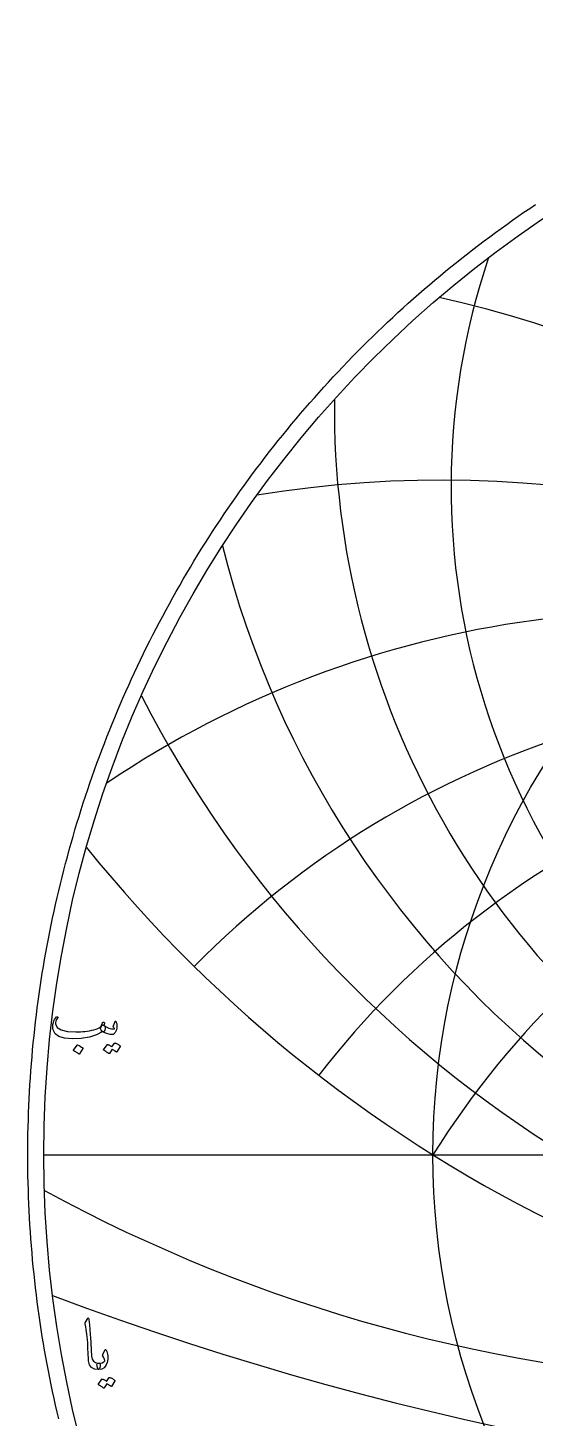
# Model space of a CAD drawing. Header units: millimetres. Extents: x -62 to 62, y -62 to 63.
# Drawn here: x -61.6 to -34.3, y -14.2 to 60.8 of the extents above; entities that cross this region are included whole.
import ezdxf

# ---------------------------------------------------------------- set-up
doc = ezdxf.new("R2010")
doc.units = ezdxf.units.MM
for name, color, linetype in [('CUT_OUTER', 1, 'Continuous'), ('ENGRAVE', 7, 'Continuous'), ('ENGRAVE_FINE', 8, 'Continuous'), ('TEXT', 5, 'Continuous')]:
    doc.layers.add(name, color=color, linetype=linetype)

msp = doc.modelspace()

# ---------------------------------------------------------------- linework, layer by layer
at = {"layer": 'CUT_OUTER'}
msp.add_lwpolyline([(-59.9453, -14.2361), (-60.0315, -13.868), (-60.1154, -13.4994), (-60.1971, -13.1303), (-60.2766, -12.7606), (-60.3537, -12.3906), (-60.4286, -12.02), (-60.5012, -11.649), (-60.5716, -11.2775), (-60.6396, -10.9057), (-60.7054, -10.5334), (-60.7689, -10.1607), (-60.8301, -9.7876), (-60.889, -9.4142), (-60.9456, -9.0404), (-61, -8.6663), (-61.052, -8.2919), (-61.1017, -7.9171), (-61.1491, -7.542), (-61.1943, -7.1667), (-61.2371, -6.7911), (-61.2776, -6.4152), (-61.3158, -6.0391), (-61.3517, -5.6627), (-61.3853, -5.2862), (-61.4166, -4.9094), (-61.4456, -4.5325), (-61.4722, -4.1554), (-61.4966, -3.7781), (-61.5186, -3.4007), (-61.5383, -3.0232), (-61.5557, -2.6455), (-61.5708, -2.2678), (-61.5835, -1.89), (-61.5939, -1.512), (-61.6021, -1.1341), (-61.6079, -0.7561), (-61.6113, -0.378), (-61.6125, 0), (-61.6113, 0.378), (-61.6079, 0.7561), (-61.6021, 1.1341), (-61.5939, 1.512), (-61.5835, 1.89), (-61.5708, 2.2678), (-61.5557, 2.6455), (-61.5383, 3.0232), (-61.5186, 3.4007), (-61.4966, 3.7781), (-61.4722, 4.1554), (-61.4456, 4.5325), (-61.4166, 4.9094), (-61.3853, 5.2862), (-61.3517, 5.6627), (-61.3158, 6.0391), (-61.2776, 6.4152), (-61.2371, 6.7911), (-61.1943, 7.1667), (-61.1491, 7.542), (-61.1017, 7.9171), (-61.052, 8.2919), (-61, 8.6663), (-60.9456, 9.0404), (-60.889, 9.4142), (-60.8301, 9.7876), (-60.7689, 10.1607), (-60.7054, 10.5334), (-60.6396, 10.9057), (-60.5716, 11.2775), (-60.5012, 11.649), (-60.4286, 12.02), (-60.3537, 12.3906), (-60.2766, 12.7606), (-60.1971, 13.1303), (-60.1154, 13.4994), (-60.0315, 13.868), (-59.9453, 14.2361), (-59.8568, 14.6036), (-59.7661, 14.9706), (-59.6731, 15.3371), (-59.5778, 15.7029), (-59.4804, 16.0682), (-59.3807, 16.4328), (-59.2787, 16.7969), (-59.1745, 17.1603), (-59.0681, 17.5231), (-58.9595, 17.8852), (-58.8486, 18.2466), (-58.7356, 18.6073), (-58.6203, 18.9674), (-58.5028, 19.3267), (-58.3831, 19.6853), (-58.2612, 20.0432), (-58.1372, 20.4003), (-58.0109, 20.7566), (-57.8824, 21.1122), (-57.7518, 21.4669), (-57.619, 21.8209), (-57.484, 22.174), (-57.3469, 22.5263), (-57.2076, 22.8778), (-57.0661, 23.2284), (-56.9225, 23.5781), (-56.7768, 23.9269), (-56.6289, 24.2748), (-56.4789, 24.6218), (-56.3267, 24.9679), (-56.1725, 25.3131), (-56.0161, 25.6573), (-55.8576, 26.0005), (-55.697, 26.3427), (-55.5344, 26.684), (-55.3696, 27.0242), (-55.2027, 27.3635), (-55.0338, 27.7017), (-54.8628, 28.0388), (-54.6897, 28.3749), (-54.5146, 28.71), (-54.3374, 29.0439), (-54.1581, 29.3768), (-53.9769, 29.7085), (-53.7936, 30.0392), (-53.6082, 30.3687), (-53.4209, 30.6971), (-53.2315, 31.0243), (-53.0402, 31.3503), (-52.8468, 31.6752), (-52.6515, 31.9988), (-52.4541, 32.3213), (-52.2548, 32.6425), (-52.0535, 32.9625), (-51.8503, 33.2813), (-51.6451, 33.5988), (-51.438, 33.9151), (-51.2289, 34.2301), (-51.0179, 34.5438), (-50.805, 34.8562), (-50.5902, 35.1672), (-50.3734, 35.477), (-50.1548, 35.7854), (-49.9343, 36.0925), (-49.7119, 36.3982), (-49.4876, 36.7025), (-49.2615, 37.0055), (-49.0335, 37.307), (-48.8037, 37.6072), (-48.572, 37.906), (-48.3385, 38.2033), (-48.1032, 38.4992), (-47.866, 38.7936), (-47.6271, 39.0866), (-47.3864, 39.3781), (-47.1439, 39.6681), (-46.8996, 39.9566), (-46.6535, 40.2436), (-46.4057, 40.5291), (-46.1562, 40.8131), (-45.9049, 41.0955), (-45.6519, 41.3764), (-45.3971, 41.6558), (-45.1407, 41.9335), (-44.8825, 42.2097), (-44.6227, 42.4843), (-44.3612, 42.7573), (-44.098, 43.0287), (-43.8331, 43.2985), (-43.5666, 43.5666), (-43.2985, 43.8331), (-43.0287, 44.098), (-42.7573, 44.3612), (-42.4843, 44.6227), (-42.2097, 44.8825), (-41.9335, 45.1407), (-41.6558, 45.3971), (-41.3764, 45.6519), (-41.0955, 45.9049), (-40.8131, 46.1562), (-40.5291, 46.4057), (-40.2436, 46.6535), (-39.9566, 46.8996), (-39.6681, 47.1439), (-39.3781, 47.3864), (-39.0866, 47.6271), (-38.7936, 47.866), (-38.4992, 48.1032), (-38.2033, 48.3385), (-37.906, 48.572), (-37.6072, 48.8037), (-37.307, 49.0335), (-37.0055, 49.2615), (-36.7025, 49.4876), (-36.3982, 49.7119), (-36.0925, 49.9343), (-35.7854, 50.1548), (-35.477, 50.3734), (-35.1672, 50.5902), (-34.8562, 50.805), (-34.5438, 51.0179), (-34.2301, 51.2289)], dxfattribs=at)
at = {"layer": 'ENGRAVE'}
msp.add_lwpolyline([(-60.75, 0), (60.75, 0)], dxfattribs=at)
for radius in [60.75, 39.7663]:
    msp.add_circle((0, 0), radius, dxfattribs=at)
for centre, radius, start, end in [((0, 36.0044), 38.7851, 161.418489, 18.581511), ((0, 40.1982), 45.0809, 179.330047, 0.669953), ((0, 45.7066), 52.7185, 194.145933, 345.854067), ((0, 53.1545), 62.3353, 207.116681, 332.883319), ((0, -24.8487), 46.8916, 32, 148), ((0, -24.8487), 46.8916, 32, 148), ((0, 63.6394), 75.0422, 218.84522, 321.15478), ((-19.6883, 73.4777), 85.8368, 241.444032, 267.827192)]:
    msp.add_arc(centre, radius, start, end, dxfattribs=at)
at = {"layer": 'ENGRAVE_FINE'}
for centre, radius, start, end in [((-55.8832, -24.8487), 72.9503, 11.916411, 76.960311), ((-55.8832, -24.8487), 72.9503, 11.916411, 76.960311), ((-39.3467, -24.8487), 61.2126, 15.23187, 99.317844), ((-39.3467, -24.8487), 61.2126, 15.23187, 99.317844), ((-27.0729, -24.8487), 54.1457, 18.800401, 123.997775), ((-27.0729, -24.8487), 54.1457, 18.800401, 123.997775), ((-17.0671, -24.8487), 49.901, 22.705937, 135.460343), ((-17.0671, -24.8487), 49.901, 22.705937, 135.460343), ((-8.2682, -24.8487), 47.6149, 27.057329, 142.266342), ((-8.2682, -24.8487), 47.6149, 27.057329, 142.266342), ((0, 152.6636), 171.207, 249.38669, 290.61331)]:
    msp.add_arc(centre, radius, start, end, dxfattribs=at)
at = {"layer": 'TEXT'}
for points in [[(-57.5039, 6.9798), (-57.5002, 6.9779), (-57.4967, 6.976), (-57.4935, 6.9741), (-57.4905, 6.9722), (-57.4875, 6.97), (-57.4843, 6.9674), (-57.4808, 6.9642), (-57.4771, 6.9607), (-57.4462, 6.9242), (-57.434, 6.8725), (-57.4404, 6.8054), (-57.4656, 6.7231), (-57.4888, 6.673), (-57.5125, 6.6416), (-57.5367, 6.6289), (-57.5614, 6.6349), (-57.5738, 6.6409), (-57.5844, 6.6435), (-57.593, 6.6428), (-57.5997, 6.6387), (-57.914, 6.4668), (-58.2895, 6.3456), (-58.7264, 6.2752), (-59.2246, 6.2555), (-59.6275, 6.29), (-59.9316, 6.382), (-60.1371, 6.5314), (-60.244, 6.7384), (-60.2605, 6.8361), (-60.2641, 6.9338), (-60.2547, 7.0316), (-60.2325, 7.1293), (-60.2021, 7.2157), (-60.1645, 7.295), (-60.1197, 7.3671), (-60.0677, 7.432), (-60.0579, 7.4402), (-60.0476, 7.4454), (-60.0368, 7.4478), (-60.0255, 7.4474), (-60.015, 7.4428), (-60.0064, 7.4368), (-59.9997, 7.4294), (-59.9949, 7.4205), (-59.9927, 7.4119), (-59.9939, 7.4014), (-59.9985, 7.3889), (-60.0064, 7.3745), (-60.0619, 7.2931), (-60.0983, 7.2136), (-60.1156, 7.136), (-60.1137, 7.0603), (-60.0227, 6.8706), (-59.8109, 6.7346), (-59.4785, 6.6522), (-59.0253, 6.6234), (-58.9009, 6.6253), (-58.7767, 6.6311), (-58.6527, 6.6407), (-58.529, 6.6541), (-58.4063, 6.6713), (-58.2852, 6.6924), (-58.1658, 6.7173), (-58.0481, 6.746), (-57.9338, 6.7786), (-57.8402, 6.8112), (-57.7671, 6.8438), (-57.7147, 6.8763), (-57.6944, 6.8936), (-57.6759, 6.9147), (-57.659, 6.9396), (-57.6438, 6.9683), (-57.6295, 7.0004), (-57.6155, 7.0354), (-57.6017, 7.0732), (-57.5882, 7.1139), (-57.5829, 7.1264), (-57.5748, 7.1369), (-57.5638, 7.1456), (-57.5499, 7.1523), (-57.535, 7.1559), (-57.5212, 7.1551), (-57.5082, 7.1501), (-57.4962, 7.1408), (-57.4867, 7.1278), (-57.4809, 7.112), (-57.479, 7.0933), (-57.4809, 7.0718)], [(-57.6189, 6.6732), (-57.6605, 6.7128), (-57.6821, 6.7623), (-57.6835, 6.822), (-57.6649, 6.8917), (-57.6244, 6.9542), (-57.5873, 6.9923), (-57.5535, 7.0059), (-57.5231, 6.9951), (-57.3794, 6.9001), (-57.2356, 6.8332), (-57.0919, 6.7947), (-56.9482, 6.7844), (-56.9432, 6.7853), (-56.9396, 6.7882), (-56.9374, 6.793), (-56.9367, 6.7997), (-56.9403, 6.8124), (-56.9511, 6.8313), (-56.9691, 6.8565), (-56.9942, 6.8878), (-56.999, 6.8974), (-57.0019, 6.907), (-57.0028, 6.9166), (-57.0019, 6.9262), (-56.9099, 7.1906), (-56.9056, 7.2006), (-56.9003, 7.2078), (-56.8941, 7.2121), (-56.8869, 7.2136), (-56.8797, 7.2124), (-56.8735, 7.2088), (-56.8682, 7.2028), (-56.8639, 7.1944), (-56.8352, 7.1084), (-56.8179, 7.0229), (-56.8122, 6.9379), (-56.8179, 6.8534), (-56.8366, 6.7482), (-56.862, 6.6627), (-56.8941, 6.5968), (-56.9329, 6.5506), (-56.9624, 6.5252), (-56.9894, 6.5065), (-57.0141, 6.4946), (-57.0364, 6.4893), (-57.1648, 6.4864), (-57.3046, 6.5161), (-57.456, 6.5784), (-57.6189, 6.6732)], [(-56.9367, 6.0218), (-56.9319, 6.0265), (-56.9252, 6.0294), (-56.9166, 6.0304), (-56.9061, 6.0294), (-56.8683, 6.0153), (-56.8318, 5.9997), (-56.7965, 5.9827), (-56.7624, 5.9643), (-56.7292, 5.9441), (-56.6967, 5.9221), (-56.665, 5.8982), (-56.634, 5.8723), (-56.628, 5.8644), (-56.6254, 5.856), (-56.6261, 5.8471), (-56.6302, 5.8378), (-56.8141, 5.5466), (-56.8191, 5.5427), (-56.8266, 5.5427), (-56.8364, 5.5466), (-56.8486, 5.5542), (-56.857, 5.5613), (-56.8706, 5.571), (-56.8895, 5.5833), (-56.9137, 5.5983), (-56.9434, 5.6161), (-56.9789, 5.6371), (-57.0201, 5.6612), (-57.067, 5.6883), (-57.2127, 5.4622), (-57.2194, 5.4553), (-57.228, 5.4536), (-57.2385, 5.4572), (-57.251, 5.4661), (-57.2618, 5.4737), (-57.2788, 5.4852), (-57.302, 5.5006), (-57.3315, 5.5197), (-57.3676, 5.5427), (-57.411, 5.5695), (-57.4615, 5.6002), (-57.5192, 5.6347), (-57.5252, 5.6404), (-57.5279, 5.6462), (-57.5271, 5.6519), (-57.5231, 5.6577), (-57.3353, 5.9374), (-57.3305, 5.9422), (-57.3238, 5.9451), (-57.3152, 5.9461), (-57.3046, 5.9451), (-57.2725, 5.9347), (-57.2414, 5.9226), (-57.2112, 5.9088), (-57.182, 5.8934), (-57.1537, 5.8765), (-57.1264, 5.8584), (-57.1001, 5.8391), (-57.0747, 5.8186)], [(-58.9563, 5.9144), (-58.9515, 5.9192), (-58.9448, 5.9221), (-58.9362, 5.9231), (-58.9257, 5.9221), (-58.8512, 5.8919), (-58.781, 5.855), (-58.7151, 5.8115), (-58.6536, 5.7612), (-58.6476, 5.7535), (-58.645, 5.7458), (-58.6457, 5.7382), (-58.6498, 5.7305), (-58.8299, 5.4392), (-58.8366, 5.4323), (-58.8452, 5.4306), (-58.8557, 5.4342), (-58.8682, 5.4431), (-58.879, 5.4507), (-58.896, 5.4622), (-58.9192, 5.4776), (-58.9487, 5.4967), (-58.9848, 5.5197), (-59.0282, 5.5466), (-59.0787, 5.5772), (-59.1364, 5.6117), (-59.1441, 5.6174), (-59.1479, 5.6232), (-59.1479, 5.6289), (-59.1441, 5.6347)], [(-58.3789, -8.8127), (-58.3715, -8.8012), (-58.3645, -8.7935), (-58.3581, -8.7897), (-58.3521, -8.7897), (-58.343, -8.7947), (-58.3348, -8.8098), (-58.3276, -8.835), (-58.3214, -8.8702), (-58.2898, -9.1564), (-58.2639, -9.4211), (-58.2438, -9.6642), (-58.2294, -9.8857), (-58.2202, -10.0752), (-58.2117, -10.245), (-58.2039, -10.3952), (-58.1969, -10.5257), (-58.1908, -10.6366), (-58.1858, -10.7279), (-58.1821, -10.7995), (-58.1796, -10.8515), (-58.1456, -11.0071), (-58.0704, -11.1216), (-57.954, -11.1949), (-57.7964, -11.227), (-57.7526, -11.2385), (-57.7245, -11.2653), (-57.7123, -11.3075), (-57.7159, -11.365), (-57.7339, -11.4555), (-57.7533, -11.5202), (-57.7741, -11.559), (-57.7964, -11.5719), (-58.0182, -11.5427), (-58.1815, -11.455), (-58.2864, -11.3089), (-58.3329, -11.1044), (-58.3402, -11.0065), (-58.3468, -10.9085), (-58.3527, -10.8101), (-58.3578, -10.7116), (-58.3625, -10.6128), (-58.3669, -10.5137), (-58.3711, -10.4145), (-58.3751, -10.3149), (-58.3823, -10.1251), (-58.3923, -9.9542), (-58.4052, -9.8023), (-58.4211, -9.6692), (-58.4397, -9.5414), (-58.4613, -9.4053), (-58.4857, -9.2607), (-58.513, -9.1078), (-58.5166, -9.0802), (-58.5159, -9.0551), (-58.5109, -9.0323), (-58.5015, -9.012)], [(-57.5665, -10.7633), (-57.4592, -10.5257), (-57.4433, -10.4996), (-57.4266, -10.4903), (-57.4089, -10.4977), (-57.3902, -10.5219), (-57.3557, -10.5943), (-57.3289, -10.6699), (-57.3097, -10.7486), (-57.2982, -10.8304), (-57.2946, -10.9158), (-57.2992, -11.0052), (-57.3119, -11.0988), (-57.3327, -11.1964), (-57.3962, -11.3607), (-57.4946, -11.478), (-57.628, -11.5484), (-57.7964, -11.5719), (-57.8158, -11.5597), (-57.8357, -11.5231), (-57.856, -11.462), (-57.8769, -11.3765), (-57.8829, -11.3307), (-57.8817, -11.2931), (-57.8733, -11.2637), (-57.8577, -11.2423), (-57.8453, -11.2342), (-57.8309, -11.2289), (-57.8146, -11.2265), (-57.7964, -11.227), (-57.6903, -11.2237), (-57.5981, -11.2021), (-57.5198, -11.1623), (-57.4553, -11.1044), (-57.4524, -11.0998), (-57.4515, -11.0938), (-57.4524, -11.0864), (-57.4553, -11.0776), (-57.4704, -11.0234), (-57.4927, -10.9683), (-57.5221, -10.9123), (-57.5588, -10.8553), (-57.5708, -10.8337), (-57.576, -10.8112), (-57.5746, -10.7877), (-57.5665, -10.7633)], [(-57.2254, -12.005), (-57.2206, -12.0002), (-57.2139, -11.9973), (-57.2053, -11.9963), (-57.1947, -11.9973), (-57.157, -12.0114), (-57.1205, -12.027), (-57.0852, -12.044), (-57.051, -12.0624), (-57.0178, -12.0826), (-56.9854, -12.1046), (-56.9537, -12.1286), (-56.9226, -12.1544), (-56.9167, -12.1623), (-56.914, -12.1707), (-56.9147, -12.1796), (-56.9188, -12.1889), (-57.1028, -12.4802), (-57.1078, -12.484), (-57.1152, -12.484), (-57.125, -12.4802), (-57.1372, -12.4725), (-57.1456, -12.4654), (-57.1593, -12.4557), (-57.1782, -12.4434), (-57.2024, -12.4284), (-57.2321, -12.4106), (-57.2675, -12.3896), (-57.3087, -12.3656), (-57.3557, -12.3384), (-57.5013, -12.5645), (-57.508, -12.5714), (-57.5166, -12.5731), (-57.5272, -12.5695), (-57.5396, -12.5606), (-57.5504, -12.553), (-57.5674, -12.5415), (-57.5906, -12.5262), (-57.6201, -12.507), (-57.6563, -12.484), (-57.6996, -12.4572), (-57.7502, -12.4265), (-57.8079, -12.392), (-57.8139, -12.3863), (-57.8165, -12.3805), (-57.8158, -12.3748), (-57.8117, -12.369), (-57.6239, -12.0893), (-57.6192, -12.0845), (-57.6124, -12.0816), (-57.6038, -12.0807), (-57.5933, -12.0816), (-57.5612, -12.092), (-57.5301, -12.1041), (-57.4999, -12.1179), (-57.4707, -12.1333), (-57.4424, -12.1502), (-57.4151, -12.1683), (-57.3887, -12.1876), (-57.3633, -12.2081)]]:
    msp.add_lwpolyline(points, close=True, dxfattribs=at)

doc.saveas('drawing.dxf')
